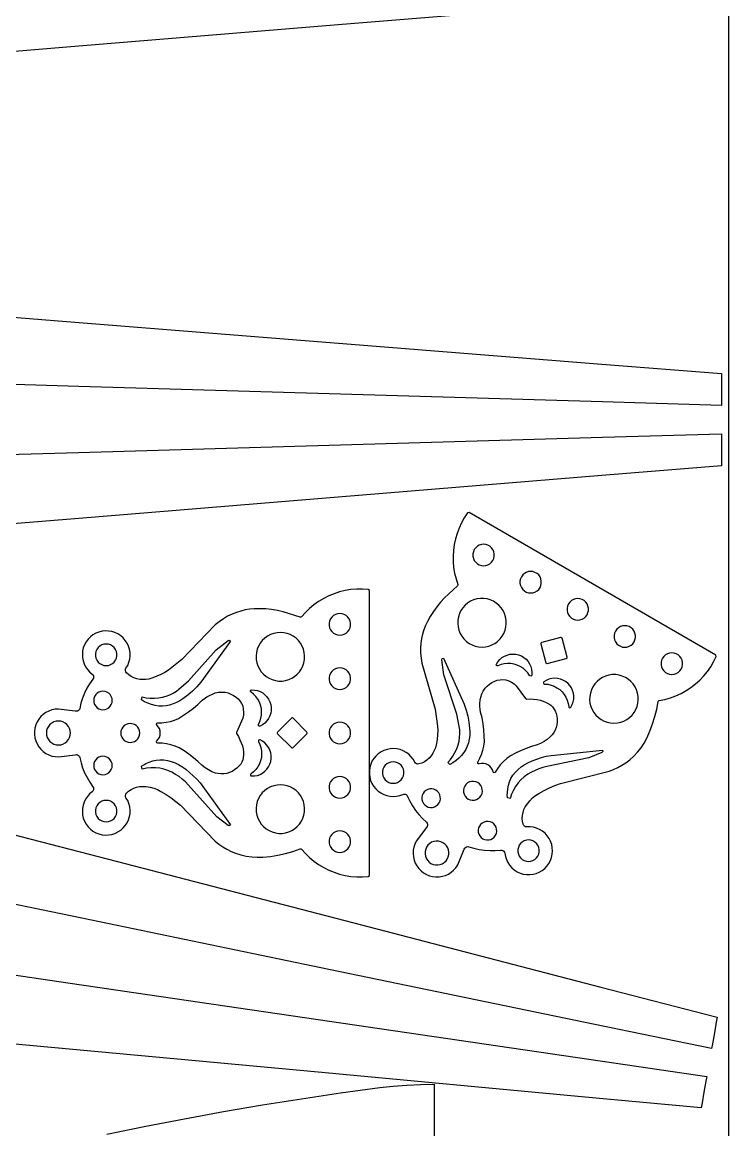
# Model space of a CAD drawing. Extents: x 0 to 1250, y 0 to 2500.
# Drawn here: x 1190.9 to 1250, y 646.7 to 739.4 of the extents above; entities that cross this region are included whole.
import ezdxf

# ---------------------------------------------------------------- set-up
doc = ezdxf.new("R2010")
doc.units = 0
doc.layers.get('0').update_dxf_attribs({"linetype": 'CONTINUOUS', "lineweight": 25})

msp = doc.modelspace()

# ---------------------------------------------------------------- linework, layer by layer
for points in [[(0, 0), (1250, 0), (1250, 2500), (0, 2500)], [(1248.91, 686.451), (1228.28, 698.361), (1228.15, 698.333), (1227.88, 697.931), (1227.64, 697.51), (1227.44, 697.072), (1227.27, 696.62), (1227.14, 696.157), (1227.03, 695.685), (1226.97, 695.207), (1226.94, 694.725), (1226.95, 694.242), (1226.99, 693.762), (1227.07, 693.286), (1227.19, 692.817), (1227.34, 692.358), (1227.34, 692.298), (1227.31, 692.247), (1226.21, 691.225), (1225.88, 690.868), (1225.57, 690.492), (1225.29, 690.098), (1225.02, 689.687), (1224.79, 689.261), (1224.63, 688.917), (1224.49, 688.562), (1224.39, 688.198), (1224.3, 687.827), (1224.25, 687.452), (1224.22, 687.03), (1224.23, 686.607), (1224.26, 686.185), (1224.32, 685.767), (1225.43, 681.91), (1225.64, 680.491), (1225.66, 680.127), (1225.65, 679.764), (1225.61, 679.402), (1225.55, 679.044), (1225.46, 678.691), (1225.37, 678.455), (1225.26, 678.231), (1225.11, 678.022), (1224.95, 677.831), (1224.76, 677.665), (1224.55, 677.526), (1224.32, 677.417), (1224.07, 677.34), (1223.97, 677.331), (1223.87, 677.357), (1223.79, 677.415), (1223.73, 677.499), (1223.59, 677.737), (1223.42, 677.954), (1223.23, 678.146), (1223.01, 678.309), (1222.76, 678.441), (1222.51, 678.538), (1222.24, 678.599), (1221.97, 678.622), (1221.69, 678.608), (1221.42, 678.556), (1221.16, 678.468), (1220.92, 678.345), (1220.69, 678.19), (1220.49, 678.005), (1220.31, 677.794), (1220.16, 677.56), (1220.05, 677.309), (1219.98, 677.045), (1219.94, 676.773), (1219.94, 676.499), (1219.97, 676.226), (1220.04, 675.961), (1220.15, 675.709), (1220.29, 675.473), (1220.47, 675.26), (1220.67, 675.072), (1220.89, 674.914), (1221.14, 674.787), (1221.4, 674.696), (1221.66, 674.64), (1221.94, 674.622), (1222.21, 674.642), (1222.48, 674.7), (1222.74, 674.793), (1222.83, 674.818), (1222.93, 674.811), (1223.02, 674.774), (1223.09, 674.71), (1223.14, 674.627), (1223.33, 674.219), (1223.55, 673.826), (1223.8, 673.452), (1224.08, 673.099), (1224.39, 672.768), (1224.72, 672.463), (1224.78, 672.387), (1224.81, 672.296), (1224.81, 672.2), (1224.78, 672.108), (1224.73, 672.03), (1223.86, 670.889), (1223.74, 670.644), (1223.66, 670.385), (1223.61, 670.116), (1223.59, 669.844), (1223.62, 669.572), (1223.68, 669.306), (1223.78, 669.051), (1223.91, 668.811), (1224.07, 668.592), (1224.26, 668.397), (1224.48, 668.229), (1224.71, 668.093), (1224.97, 667.99), (1225.23, 667.922), (1225.5, 667.891), (1225.78, 667.897), (1226.05, 667.941), (1226.31, 668.02), (1226.55, 668.135), (1226.78, 668.282), (1226.99, 668.459), (1227.17, 668.663), (1227.33, 668.889), (1227.88, 670.207), (1227.92, 670.295), (1227.99, 670.366), (1228.07, 670.412), (1228.17, 670.43), (1228.26, 670.416), (1228.69, 670.286), (1229.13, 670.189), (1229.58, 670.125), (1230.03, 670.095), (1230.47, 670.098), (1230.92, 670.134), (1231.02, 670.133), (1231.11, 670.102), (1231.19, 670.043), (1231.24, 669.963), (1231.27, 669.87), (1231.32, 669.599), (1231.4, 669.338), (1231.52, 669.091), (1231.67, 668.862), (1231.86, 668.656), (1232.06, 668.478), (1232.3, 668.33), (1232.55, 668.215), (1232.81, 668.135), (1233.08, 668.092), (1233.35, 668.086), (1233.63, 668.119), (1233.89, 668.188), (1234.15, 668.293), (1234.38, 668.432), (1234.6, 668.603), (1234.79, 668.801), (1234.95, 669.023), (1235.08, 669.266), (1235.18, 669.523), (1235.23, 669.792), (1235.26, 670.066), (1235.24, 670.34), (1235.19, 670.61), (1235.1, 670.869), (1234.97, 671.114), (1234.81, 671.339), (1234.63, 671.541), (1234.41, 671.715), (1234.18, 671.858), (1233.93, 671.968), (1233.66, 672.042), (1233.39, 672.08), (1233.12, 672.079), (1233.01, 672.089), (1232.92, 672.134), (1232.85, 672.206), (1232.81, 672.299), (1232.75, 672.542), (1232.73, 672.791), (1232.74, 673.04), (1232.79, 673.285), (1232.87, 673.522), (1232.98, 673.746), (1233.16, 674.015), (1233.36, 674.265), (1233.59, 674.493), (1233.84, 674.696), (1234.12, 674.874), (1234.55, 675.125), (1235, 675.347), (1235.46, 675.541), (1235.93, 675.704), (1239.99, 676.73), (1240.36, 676.873), (1240.71, 677.04), (1241.06, 677.231), (1241.39, 677.447), (1241.71, 677.684), (1242.05, 677.996), (1242.37, 678.336), (1242.66, 678.701), (1242.91, 679.088), (1243.14, 679.495), (1243.4, 680.081), (1243.63, 680.683), (1243.82, 681.297), (1243.98, 681.922), (1244.1, 682.554), (1244.13, 682.608), (1244.18, 682.636), (1244.65, 682.735), (1245.12, 682.869), (1245.57, 683.037), (1246.01, 683.239), (1246.43, 683.474), (1246.83, 683.74), (1247.21, 684.035), (1247.57, 684.358), (1247.91, 684.707), (1248.21, 685.08), (1248.49, 685.476), (1248.73, 685.891), (1248.95, 686.323)], [(1228.71, 695.267), (1228.64, 695.095), (1228.6, 694.911), (1228.6, 694.723), (1228.64, 694.539), (1228.71, 694.367), (1228.83, 694.215), (1228.97, 694.089), (1229.13, 693.995), (1229.31, 693.937), (1229.49, 693.917), (1229.68, 693.937), (1229.86, 693.995), (1230.02, 694.089), (1230.16, 694.215), (1230.27, 694.367), (1230.35, 694.539), (1230.39, 694.723), (1230.39, 694.911), (1230.35, 695.095), (1230.27, 695.267), (1230.16, 695.419), (1230.02, 695.545), (1229.86, 695.639), (1229.68, 695.697), (1229.49, 695.717), (1229.31, 695.697), (1229.13, 695.639), (1228.97, 695.545), (1228.83, 695.419)], [(1232.65, 692.995), (1232.57, 692.824), (1232.53, 692.64), (1232.53, 692.451), (1232.57, 692.267), (1232.65, 692.096), (1232.76, 691.943), (1232.9, 691.817), (1233.06, 691.723), (1233.24, 691.665), (1233.43, 691.646), (1233.62, 691.665), (1233.79, 691.723), (1233.96, 691.817), (1234.1, 691.943), (1234.21, 692.095), (1234.28, 692.267), (1234.32, 692.451), (1234.32, 692.64), (1234.28, 692.824), (1234.21, 692.995), (1234.1, 693.148), (1233.96, 693.274), (1233.79, 693.368), (1233.62, 693.426), (1233.43, 693.445), (1233.24, 693.426), (1233.06, 693.368), (1232.9, 693.274), (1232.76, 693.148)], [(1219.94, 668.021), (1219.94, 691.841), (1219.85, 691.941), (1219.36, 691.971), (1218.88, 691.965), (1218.4, 691.923), (1217.92, 691.845), (1217.45, 691.73), (1217, 691.582), (1216.55, 691.398), (1216.12, 691.182), (1215.7, 690.934), (1215.31, 690.656), (1214.94, 690.348), (1214.59, 690.014), (1214.27, 689.654), (1214.22, 689.621), (1214.16, 689.624), (1212.72, 690.063), (1212.25, 690.172), (1211.77, 690.252), (1211.28, 690.302), (1210.8, 690.324), (1210.31, 690.316), (1209.93, 690.282), (1209.56, 690.221), (1209.19, 690.133), (1208.82, 690.018), (1208.47, 689.878), (1208.09, 689.69), (1207.73, 689.475), (1207.38, 689.235), (1207.05, 688.97), (1204.26, 686.088), (1203.14, 685.192), (1202.83, 684.995), (1202.51, 684.821), (1202.18, 684.671), (1201.84, 684.546), (1201.49, 684.446), (1201.24, 684.406), (1200.99, 684.395), (1200.74, 684.413), (1200.49, 684.46), (1200.25, 684.543), (1200.02, 684.657), (1199.82, 684.801), (1199.63, 684.972), (1199.57, 685.056), (1199.54, 685.155), (1199.55, 685.257), (1199.59, 685.351), (1199.73, 685.589), (1199.83, 685.843), (1199.9, 686.109), (1199.93, 686.382), (1199.93, 686.657), (1199.88, 686.928), (1199.8, 687.191), (1199.68, 687.44), (1199.53, 687.67), (1199.36, 687.878), (1199.15, 688.059), (1198.92, 688.211), (1198.67, 688.329), (1198.41, 688.413), (1198.14, 688.459), (1197.86, 688.468), (1197.59, 688.44), (1197.32, 688.374), (1197.07, 688.272), (1196.83, 688.136), (1196.61, 687.969), (1196.42, 687.774), (1196.25, 687.553), (1196.12, 687.313), (1196.02, 687.056), (1195.96, 686.789), (1195.94, 686.515), (1195.95, 686.24), (1196, 685.97), (1196.09, 685.71), (1196.21, 685.463), (1196.36, 685.236), (1196.55, 685.032), (1196.76, 684.855), (1196.82, 684.786), (1196.87, 684.699), (1196.88, 684.603), (1196.86, 684.508), (1196.81, 684.424), (1196.55, 684.056), (1196.32, 683.669), (1196.12, 683.265), (1195.96, 682.847), (1195.82, 682.417), (1195.73, 681.978), (1195.69, 681.889), (1195.63, 681.815), (1195.54, 681.765), (1195.45, 681.744), (1195.35, 681.754), (1193.94, 681.931), (1193.66, 681.913), (1193.4, 681.857), (1193.14, 681.766), (1192.9, 681.64), (1192.67, 681.483), (1192.47, 681.296), (1192.3, 681.085), (1192.16, 680.851), (1192.05, 680.601), (1191.98, 680.338), (1191.94, 680.068), (1191.94, 679.795), (1191.98, 679.524), (1192.05, 679.262), (1192.16, 679.011), (1192.3, 678.778), (1192.47, 678.566), (1192.67, 678.38), (1192.9, 678.222), (1193.14, 678.097), (1193.4, 678.005), (1193.66, 677.95), (1193.94, 677.931), (1195.35, 678.109), (1195.45, 678.119), (1195.54, 678.097), (1195.63, 678.047), (1195.69, 677.974), (1195.73, 677.885), (1195.83, 677.447), (1195.96, 677.018), (1196.13, 676.6), (1196.33, 676.196), (1196.56, 675.808), (1196.81, 675.438), (1196.86, 675.354), (1196.88, 675.259), (1196.87, 675.163), (1196.82, 675.077), (1196.76, 675.008), (1196.55, 674.831), (1196.36, 674.627), (1196.21, 674.399), (1196.09, 674.153), (1196, 673.892), (1195.95, 673.622), (1195.94, 673.348), (1195.96, 673.074), (1196.02, 672.806), (1196.12, 672.55), (1196.25, 672.309), (1196.42, 672.089), (1196.61, 671.893), (1196.83, 671.726), (1197.07, 671.59), (1197.32, 671.489), (1197.59, 671.423), (1197.86, 671.394), (1198.14, 671.403), (1198.41, 671.45), (1198.67, 671.533), (1198.92, 671.652), (1199.15, 671.803), (1199.36, 671.984), (1199.53, 672.192), (1199.68, 672.423), (1199.8, 672.672), (1199.88, 672.934), (1199.93, 673.206), (1199.93, 673.48), (1199.9, 673.753), (1199.83, 674.019), (1199.73, 674.274), (1199.59, 674.512), (1199.55, 674.605), (1199.54, 674.707), (1199.57, 674.806), (1199.63, 674.89), (1199.81, 675.059), (1200.02, 675.201), (1200.24, 675.315), (1200.47, 675.398), (1200.72, 675.449), (1200.97, 675.467), (1201.29, 675.445), (1201.61, 675.392), (1201.92, 675.306), (1202.22, 675.19), (1202.51, 675.043), (1202.95, 674.794), (1203.36, 674.517), (1203.76, 674.213), (1204.14, 673.885), (1207.06, 670.888), (1207.36, 670.639), (1207.69, 670.413), (1208.03, 670.209), (1208.38, 670.029), (1208.74, 669.874), (1209.18, 669.732), (1209.64, 669.628), (1210.1, 669.561), (1210.56, 669.533), (1211.03, 669.542), (1211.67, 669.606), (1212.3, 669.707), (1212.93, 669.847), (1213.55, 670.024), (1214.16, 670.239), (1214.22, 670.241), (1214.27, 670.209), (1214.59, 669.849), (1214.94, 669.514), (1215.31, 669.207), (1215.7, 668.928), (1216.12, 668.68), (1216.55, 668.464), (1217, 668.281), (1217.45, 668.132), (1217.92, 668.018), (1218.4, 667.94), (1218.88, 667.897), (1219.36, 667.891), (1219.85, 667.922)], [(1227.6, 690.169), (1227.47, 689.914), (1227.39, 689.645), (1227.34, 689.366), (1227.33, 689.082), (1227.36, 688.8), (1227.42, 688.525), (1227.53, 688.262), (1227.67, 688.016), (1227.85, 687.793), (1228.05, 687.596), (1228.28, 687.429), (1228.53, 687.296), (1228.8, 687.199), (1229.07, 687.14), (1229.36, 687.12), (1229.64, 687.14), (1229.92, 687.199), (1230.18, 687.296), (1230.44, 687.429), (1230.66, 687.596), (1230.87, 687.793), (1231.04, 688.016), (1231.18, 688.262), (1231.29, 688.525), (1231.36, 688.8), (1231.39, 689.082), (1231.38, 689.366), (1231.33, 689.645), (1231.24, 689.915), (1231.12, 690.169), (1230.96, 690.404), (1230.77, 690.615), (1230.55, 690.798), (1230.31, 690.948), (1230.05, 691.063), (1229.78, 691.141), (1229.5, 691.181), (1229.22, 691.181), (1228.94, 691.141), (1228.66, 691.063), (1228.4, 690.948), (1228.16, 690.798), (1227.95, 690.615), (1227.76, 690.404)], [(1236.58, 690.724), (1236.51, 690.552), (1236.47, 690.368), (1236.47, 690.18), (1236.51, 689.996), (1236.58, 689.824), (1236.69, 689.672), (1236.83, 689.546), (1237, 689.452), (1237.18, 689.394), (1237.36, 689.374), (1237.55, 689.394), (1237.73, 689.452), (1237.89, 689.546), (1238.03, 689.672), (1238.14, 689.824), (1238.22, 689.996), (1238.26, 690.18), (1238.26, 690.368), (1238.22, 690.552), (1238.14, 690.724), (1238.03, 690.876), (1237.89, 691.002), (1237.73, 691.096), (1237.55, 691.154), (1237.36, 691.174), (1237.18, 691.154), (1237, 691.096), (1236.83, 691.002), (1236.69, 690.876)], [(1217.47, 689.917), (1217.29, 689.898), (1217.11, 689.84), (1216.94, 689.745), (1216.8, 689.62), (1216.69, 689.467), (1216.62, 689.295), (1216.58, 689.111), (1216.58, 688.923), (1216.62, 688.739), (1216.69, 688.567), (1216.8, 688.415), (1216.94, 688.289), (1217.11, 688.195), (1217.29, 688.137), (1217.47, 688.117), (1217.66, 688.137), (1217.84, 688.195), (1218, 688.289), (1218.14, 688.415), (1218.25, 688.567), (1218.33, 688.739), (1218.37, 688.923), (1218.37, 689.111), (1218.33, 689.295), (1218.25, 689.467), (1218.14, 689.62), (1218, 689.745), (1217.84, 689.84), (1217.66, 689.898)], [(1240.52, 688.452), (1240.44, 688.281), (1240.4, 688.097), (1240.4, 687.908), (1240.44, 687.724), (1240.52, 687.553), (1240.63, 687.4), (1240.77, 687.274), (1240.93, 687.18), (1241.11, 687.122), (1241.3, 687.103), (1241.48, 687.122), (1241.66, 687.18), (1241.83, 687.274), (1241.97, 687.4), (1242.08, 687.552), (1242.15, 687.724), (1242.19, 687.908), (1242.19, 688.097), (1242.15, 688.281), (1242.08, 688.452), (1241.97, 688.605), (1241.83, 688.731), (1241.66, 688.825), (1241.48, 688.883), (1241.3, 688.902), (1241.11, 688.883), (1240.93, 688.825), (1240.77, 688.731), (1240.63, 688.605)], [(1202.33, 682.184), (1202.02, 682.228), (1201.72, 682.304), (1201.43, 682.412), (1201.14, 682.549), (1200.88, 682.716), (1200.94, 682.944), (1201.28, 682.874), (1201.62, 682.837), (1201.97, 682.833), (1202.31, 682.861), (1202.65, 682.923), (1202.96, 683.013), (1203.25, 683.128), (1203.54, 683.269), (1203.81, 683.433), (1204.82, 684.295), (1207.12, 686.884), (1208.12, 687.668), (1208.23, 687.695), (1208.32, 687.613), (1205.84, 684.187), (1205.51, 683.795), (1205.14, 683.429), (1204.75, 683.092), (1204.33, 682.786), (1204.08, 682.62), (1203.81, 682.478), (1203.53, 682.362), (1203.24, 682.271), (1202.94, 682.208), (1202.64, 682.172)], [(1212.5, 688.336), (1212.22, 688.316), (1211.94, 688.257), (1211.67, 688.16), (1211.42, 688.027), (1211.19, 687.861), (1210.99, 687.663), (1210.82, 687.44), (1210.67, 687.195), (1210.57, 686.932), (1210.5, 686.656), (1210.47, 686.374), (1210.48, 686.091), (1210.53, 685.812), (1210.62, 685.542), (1210.74, 685.287), (1210.9, 685.052), (1211.09, 684.841), (1211.31, 684.659), (1211.55, 684.509), (1211.8, 684.393), (1212.08, 684.315), (1212.36, 684.276), (1212.64, 684.276), (1212.92, 684.315), (1213.2, 684.393), (1213.45, 684.509), (1213.69, 684.659), (1213.91, 684.841), (1214.1, 685.052), (1214.26, 685.287), (1214.38, 685.542), (1214.47, 685.812), (1214.52, 686.091), (1214.53, 686.374), (1214.5, 686.656), (1214.43, 686.932), (1214.33, 687.195), (1214.19, 687.44), (1214.01, 687.663), (1213.81, 687.861), (1213.58, 688.027), (1213.33, 688.16), (1213.06, 688.257), (1212.78, 688.316)], [(1234.28, 687.382), (1234.7, 685.801), (1234.72, 685.757), (1234.77, 685.731), (1234.82, 685.731), (1236.4, 686.154), (1236.45, 686.18), (1236.47, 686.225), (1236.47, 686.277), (1236.05, 687.858), (1236.02, 687.903), (1235.98, 687.928), (1235.93, 687.928), (1234.35, 687.505), (1234.3, 687.479), (1234.28, 687.434)], [(1197.94, 687.37), (1197.75, 687.35), (1197.57, 687.292), (1197.41, 687.198), (1197.27, 687.072), (1197.16, 686.92), (1197.08, 686.748), (1197.04, 686.564), (1197.04, 686.375), (1197.08, 686.192), (1197.16, 686.02), (1197.27, 685.867), (1197.41, 685.741), (1197.57, 685.647), (1197.75, 685.589), (1197.94, 685.57), (1198.12, 685.589), (1198.3, 685.647), (1198.46, 685.741), (1198.6, 685.867), (1198.71, 686.02), (1198.79, 686.192), (1198.83, 686.375), (1198.83, 686.564), (1198.79, 686.748), (1198.71, 686.92), (1198.6, 687.072), (1198.46, 687.198), (1198.3, 687.292), (1198.12, 687.35)], [(1244.45, 686.181), (1244.38, 686.009), (1244.34, 685.825), (1244.34, 685.637), (1244.38, 685.453), (1244.45, 685.281), (1244.56, 685.129), (1244.7, 685.003), (1244.87, 684.909), (1245.04, 684.851), (1245.23, 684.831), (1245.42, 684.851), (1245.6, 684.909), (1245.76, 685.003), (1245.9, 685.129), (1246.01, 685.281), (1246.09, 685.453), (1246.13, 685.637), (1246.13, 685.825), (1246.09, 686.009), (1246.01, 686.181), (1245.9, 686.333), (1245.76, 686.459), (1245.6, 686.553), (1245.42, 686.611), (1245.23, 686.631), (1245.04, 686.611), (1244.87, 686.553), (1244.7, 686.459), (1244.56, 686.333)], [(1227.84, 678.286), (1227.65, 678.04), (1227.43, 677.816), (1227.19, 677.616), (1226.93, 677.442), (1226.66, 677.296), (1226.49, 677.463), (1226.72, 677.721), (1226.92, 678), (1227.1, 678.297), (1227.25, 678.61), (1227.36, 678.936), (1227.44, 679.244), (1227.48, 679.558), (1227.51, 679.874), (1227.5, 680.191), (1227.26, 681.499), (1226.17, 684.786), (1225.99, 686.045), (1226.02, 686.152), (1226.13, 686.187), (1227.86, 682.328), (1228.03, 681.841), (1228.17, 681.343), (1228.26, 680.835), (1228.32, 680.322), (1228.34, 680.019), (1228.33, 679.715), (1228.29, 679.414), (1228.22, 679.118), (1228.13, 678.829), (1228.01, 678.55)], [(1230.63, 685.543), (1230.58, 685.572), (1230.55, 685.628), (1230.56, 685.688), (1230.69, 685.893), (1230.85, 686.076), (1231.03, 686.233), (1231.24, 686.36), (1231.46, 686.453), (1231.7, 686.511), (1231.94, 686.532), (1232.18, 686.515), (1232.42, 686.462), (1232.65, 686.374), (1232.86, 686.251), (1233.04, 686.099), (1233.21, 685.919), (1233.34, 685.716), (1233.44, 685.495), (1233.51, 685.262), (1233.54, 685.021), (1233.53, 684.779), (1233.5, 684.723), (1233.45, 684.692), (1233.39, 684.698), (1233.34, 684.739), (1233.18, 684.966), (1233, 685.171), (1232.79, 685.349), (1232.55, 685.497), (1232.3, 685.612), (1232.04, 685.693), (1231.77, 685.738), (1231.49, 685.746), (1231.22, 685.717), (1230.95, 685.652), (1230.69, 685.551)], [(1217.47, 685.374), (1217.29, 685.355), (1217.11, 685.296), (1216.94, 685.202), (1216.8, 685.077), (1216.69, 684.924), (1216.62, 684.752), (1216.58, 684.568), (1216.58, 684.38), (1216.62, 684.196), (1216.69, 684.024), (1216.8, 683.872), (1216.94, 683.746), (1217.11, 683.652), (1217.29, 683.594), (1217.47, 683.574), (1217.66, 683.594), (1217.84, 683.652), (1218, 683.746), (1218.14, 683.872), (1218.25, 684.024), (1218.33, 684.196), (1218.37, 684.38), (1218.37, 684.568), (1218.33, 684.752), (1218.25, 684.924), (1218.14, 685.077), (1218, 685.202), (1217.84, 685.296), (1217.66, 685.355)], [(1238.63, 683.797), (1238.51, 683.542), (1238.42, 683.273), (1238.37, 682.993), (1238.36, 682.71), (1238.39, 682.428), (1238.46, 682.153), (1238.57, 681.89), (1238.71, 681.644), (1238.88, 681.421), (1239.09, 681.224), (1239.32, 681.057), (1239.57, 680.924), (1239.83, 680.827), (1240.11, 680.768), (1240.39, 680.748), (1240.68, 680.768), (1240.96, 680.827), (1241.22, 680.924), (1241.47, 681.057), (1241.7, 681.224), (1241.91, 681.421), (1242.08, 681.644), (1242.22, 681.89), (1242.33, 682.153), (1242.4, 682.428), (1242.43, 682.71), (1242.42, 682.993), (1242.37, 683.273), (1242.28, 683.542), (1242.16, 683.797), (1242, 684.032), (1241.81, 684.243), (1241.59, 684.425), (1241.35, 684.576), (1241.09, 684.691), (1240.82, 684.769), (1240.54, 684.809), (1240.25, 684.809), (1239.97, 684.769), (1239.7, 684.691), (1239.44, 684.576), (1239.2, 684.425), (1238.98, 684.243), (1238.79, 684.032)], [(1229.07, 677.351), (1229.02, 677.385), (1229, 677.44), (1229.01, 677.498), (1229.19, 677.813), (1229.33, 678.143), (1229.44, 678.485), (1229.51, 678.837), (1229.56, 679.193), (1229.55, 679.697), (1229.51, 680.2), (1229.45, 680.7), (1229.36, 681.195), (1229.24, 681.685), (1229.21, 681.918), (1229.19, 682.154), (1229.19, 682.39), (1229.21, 682.664), (1229.26, 682.933), (1229.35, 683.193), (1229.47, 683.439), (1229.62, 683.667), (1229.79, 683.85), (1229.98, 684.01), (1230.19, 684.146), (1230.42, 684.255), (1230.64, 684.336), (1230.87, 684.381), (1231.11, 684.391), (1231.34, 684.364), (1231.59, 684.287), (1231.82, 684.176), (1232.04, 684.034), (1232.23, 683.862), (1233, 682.823), (1233.04, 682.785), (1233.09, 682.771), (1233.38, 682.775), (1233.67, 682.757), (1233.96, 682.719), (1234.22, 682.671), (1234.47, 682.596), (1234.72, 682.494), (1234.95, 682.367), (1235.11, 682.25), (1235.25, 682.114), (1235.37, 681.96), (1235.47, 681.792), (1235.55, 681.569), (1235.61, 681.338), (1235.64, 681.101), (1235.64, 680.862), (1235.61, 680.625), (1235.56, 680.396), (1235.48, 680.175), (1235.36, 679.967), (1235.23, 679.775), (1235.07, 679.602), (1234.82, 679.393), (1234.55, 679.211), (1234.26, 679.058), (1233.96, 678.935), (1233.49, 678.798), (1233.04, 678.636), (1232.59, 678.451), (1232.15, 678.242), (1231.73, 678.01), (1231.43, 677.793), (1231.15, 677.546), (1230.89, 677.273), (1230.67, 676.975), (1230.47, 676.656), (1230.43, 676.615), (1230.37, 676.605), (1230.32, 676.631), (1230.29, 676.682), (1230.23, 676.86), (1230.13, 677.022), (1230.01, 677.16), (1229.86, 677.27), (1229.68, 677.347), (1229.5, 677.386), (1229.31, 677.388), (1229.13, 677.351)], [(1234.52, 684.204), (1234.49, 684.154), (1234.49, 684.093), (1234.52, 684.043), (1234.58, 684.024), (1234.86, 684.002), (1235.13, 683.943), (1235.39, 683.849), (1235.63, 683.721), (1235.86, 683.562), (1236.06, 683.374), (1236.23, 683.16), (1236.38, 682.925), (1236.49, 682.673), (1236.57, 682.408), (1236.61, 682.134), (1236.63, 682.078), (1236.68, 682.046), (1236.75, 682.05), (1236.79, 682.089), (1236.91, 682.304), (1236.99, 682.533), (1237.03, 682.772), (1237.03, 683.014), (1237, 683.255), (1236.94, 683.488), (1236.83, 683.708), (1236.7, 683.909), (1236.53, 684.088), (1236.34, 684.239), (1236.13, 684.359), (1235.91, 684.446), (1235.67, 684.497), (1235.43, 684.511), (1235.19, 684.487), (1234.95, 684.428), (1234.73, 684.332)], [(1197.66, 683.429), (1197.49, 683.409), (1197.33, 683.352), (1197.18, 683.259), (1197.06, 683.136), (1196.96, 682.988), (1196.91, 682.824), (1196.89, 682.651), (1196.91, 682.478), (1196.96, 682.313), (1197.06, 682.166), (1197.18, 682.043), (1197.33, 681.95), (1197.49, 681.892), (1197.66, 681.873), (1197.84, 681.892), (1198, 681.95), (1198.15, 682.043), (1198.27, 682.166), (1198.36, 682.313), (1198.42, 682.478), (1198.44, 682.651), (1198.42, 682.824), (1198.36, 682.988), (1198.27, 683.136), (1198.15, 683.259), (1198, 683.352), (1197.84, 683.409)], [(1202.14, 680.651), (1202.14, 680.71), (1202.18, 680.756), (1202.24, 680.773), (1202.59, 680.78), (1202.95, 680.823), (1203.3, 680.899), (1203.64, 681.01), (1203.97, 681.153), (1204.41, 681.41), (1204.83, 681.691), (1205.23, 681.995), (1205.61, 682.322), (1205.97, 682.67), (1206.16, 682.817), (1206.35, 682.949), (1206.56, 683.066), (1206.81, 683.189), (1207.06, 683.278), (1207.33, 683.333), (1207.61, 683.351), (1207.88, 683.334), (1208.12, 683.277), (1208.36, 683.191), (1208.58, 683.078), (1208.79, 682.938), (1208.97, 682.786), (1209.12, 682.607), (1209.25, 682.407), (1209.35, 682.19), (1209.4, 681.937), (1209.42, 681.679), (1209.41, 681.42), (1209.36, 681.166), (1208.84, 679.983), (1208.83, 679.931), (1208.84, 679.88), (1208.99, 679.631), (1209.12, 679.371), (1209.23, 679.103), (1209.32, 678.853), (1209.38, 678.595), (1209.41, 678.332), (1209.42, 678.066), (1209.4, 677.873), (1209.35, 677.684), (1209.28, 677.503), (1209.18, 677.334), (1209.03, 677.148), (1208.86, 676.981), (1208.67, 676.837), (1208.46, 676.717), (1208.24, 676.623), (1208.02, 676.555), (1207.78, 676.517), (1207.55, 676.508), (1207.31, 676.53), (1207.08, 676.582), (1206.78, 676.694), (1206.49, 676.837), (1206.21, 677.01), (1205.95, 677.21), (1205.6, 677.544), (1205.23, 677.858), (1204.85, 678.153), (1204.45, 678.426), (1204.04, 678.678), (1203.7, 678.833), (1203.34, 678.952), (1202.98, 679.035), (1202.61, 679.081), (1202.24, 679.09), (1202.18, 679.106), (1202.14, 679.152), (1202.14, 679.212), (1202.17, 679.263), (1202.29, 679.404), (1202.38, 679.567), (1202.44, 679.745), (1202.46, 679.931), (1202.44, 680.118), (1202.38, 680.296), (1202.29, 680.459), (1202.17, 680.599)], [(1210.01, 683.397), (1210.01, 683.458), (1210.04, 683.509), (1210.1, 683.53), (1210.34, 683.521), (1210.58, 683.475), (1210.81, 683.392), (1211.02, 683.276), (1211.21, 683.129), (1211.38, 682.954), (1211.52, 682.755), (1211.63, 682.538), (1211.7, 682.306), (1211.74, 682.066), (1211.74, 681.824), (1211.7, 681.584), (1211.62, 681.353), (1211.51, 681.137), (1211.37, 680.939), (1211.2, 680.765), (1211.01, 680.62), (1210.8, 680.506), (1210.74, 680.5), (1210.68, 680.53), (1210.66, 680.586), (1210.67, 680.646), (1210.79, 680.896), (1210.87, 681.159), (1210.92, 681.431), (1210.93, 681.707), (1210.91, 681.982), (1210.85, 682.251), (1210.75, 682.509), (1210.62, 682.752), (1210.45, 682.976), (1210.26, 683.176), (1210.05, 683.348)], [(1213.43, 681.159), (1212.27, 680.002), (1212.24, 679.957), (1212.24, 679.905), (1212.27, 679.861), (1213.43, 678.703), (1213.47, 678.677), (1213.52, 678.677), (1213.57, 678.703), (1214.72, 679.861), (1214.75, 679.905), (1214.75, 679.957), (1214.72, 680.002), (1213.57, 681.159), (1213.52, 681.185), (1213.47, 681.185)], [(1193.94, 680.931), (1193.74, 680.912), (1193.55, 680.855), (1193.38, 680.763), (1193.23, 680.638), (1193.1, 680.487), (1193.01, 680.314), (1192.95, 680.126), (1192.94, 679.931), (1192.95, 679.736), (1193.01, 679.548), (1193.1, 679.376), (1193.23, 679.224), (1193.38, 679.1), (1193.55, 679.007), (1193.74, 678.95), (1193.94, 678.931), (1194.13, 678.95), (1194.32, 679.007), (1194.49, 679.1), (1194.64, 679.224), (1194.77, 679.376), (1194.86, 679.548), (1194.92, 679.736), (1194.94, 679.931), (1194.92, 680.126), (1194.86, 680.314), (1194.77, 680.487), (1194.64, 680.638), (1194.49, 680.763), (1194.32, 680.855), (1194.13, 680.912)], [(1199.95, 680.724), (1199.77, 680.704), (1199.6, 680.646), (1199.45, 680.551), (1199.33, 680.426), (1199.23, 680.275), (1199.17, 680.108), (1199.15, 679.931), (1199.17, 679.755), (1199.23, 679.587), (1199.33, 679.437), (1199.45, 679.311), (1199.6, 679.217), (1199.77, 679.158), (1199.95, 679.138), (1200.12, 679.158), (1200.29, 679.217), (1200.44, 679.311), (1200.57, 679.437), (1200.66, 679.587), (1200.72, 679.755), (1200.74, 679.931), (1200.72, 680.108), (1200.66, 680.275), (1200.57, 680.426), (1200.44, 680.551), (1200.29, 680.646), (1200.12, 680.704)], [(1217.47, 680.831), (1217.29, 680.812), (1217.11, 680.753), (1216.94, 680.659), (1216.8, 680.533), (1216.69, 680.381), (1216.62, 680.209), (1216.58, 680.025), (1216.58, 679.837), (1216.62, 679.653), (1216.69, 679.481), (1216.8, 679.329), (1216.94, 679.203), (1217.11, 679.109), (1217.29, 679.051), (1217.47, 679.031), (1217.66, 679.051), (1217.84, 679.109), (1218, 679.203), (1218.14, 679.329), (1218.25, 679.481), (1218.33, 679.653), (1218.37, 679.837), (1218.37, 680.025), (1218.33, 680.209), (1218.25, 680.381), (1218.14, 680.533), (1218, 680.659), (1217.84, 680.753), (1217.66, 680.812)], [(1210.8, 679.357), (1210.74, 679.363), (1210.68, 679.332), (1210.66, 679.276), (1210.67, 679.216), (1210.79, 678.967), (1210.87, 678.704), (1210.92, 678.432), (1210.93, 678.156), (1210.91, 677.881), (1210.85, 677.612), (1210.75, 677.353), (1210.62, 677.11), (1210.45, 676.887), (1210.26, 676.687), (1210.05, 676.515), (1210.01, 676.466), (1210.01, 676.404), (1210.04, 676.354), (1210.1, 676.333), (1210.34, 676.342), (1210.58, 676.388), (1210.81, 676.47), (1211.02, 676.586), (1211.21, 676.733), (1211.38, 676.909), (1211.52, 677.107), (1211.63, 677.325), (1211.7, 677.556), (1211.74, 677.796), (1211.74, 678.039), (1211.7, 678.278), (1211.62, 678.509), (1211.51, 678.726), (1211.37, 678.923), (1211.2, 679.097), (1211.01, 679.243)], [(1231.48, 674.512), (1231.47, 674.732), (1231.48, 674.951), (1231.51, 675.255), (1231.57, 675.553), (1231.66, 675.844), (1231.78, 676.123), (1231.95, 676.396), (1232.15, 676.65), (1232.38, 676.882), (1232.63, 677.089), (1232.89, 677.27), (1233.18, 677.422), (1233.55, 677.598), (1233.94, 677.749), (1234.33, 677.876), (1234.73, 677.978), (1235.14, 678.055), (1239.44, 678.506), (1239.47, 678.388), (1239.39, 678.308), (1238.29, 677.857), (1234.78, 677.125), (1234.44, 677.043), (1234.12, 676.937), (1233.8, 676.806), (1233.49, 676.653), (1233.18, 676.473), (1232.89, 676.263), (1232.62, 676.025), (1232.38, 675.761), (1232.16, 675.46), (1231.98, 675.139), (1231.82, 674.801), (1231.71, 674.45)], [(1197.66, 677.99), (1197.49, 677.97), (1197.33, 677.913), (1197.18, 677.82), (1197.06, 677.697), (1196.96, 677.549), (1196.91, 677.385), (1196.89, 677.212), (1196.91, 677.038), (1196.96, 676.874), (1197.06, 676.726), (1197.18, 676.603), (1197.33, 676.511), (1197.49, 676.453), (1197.66, 676.434), (1197.84, 676.453), (1198, 676.511), (1198.15, 676.603), (1198.27, 676.726), (1198.36, 676.874), (1198.42, 677.038), (1198.44, 677.212), (1198.42, 677.385), (1198.36, 677.549), (1198.27, 677.697), (1198.15, 677.82), (1198, 677.913), (1197.84, 677.97)], [(1200.88, 677.147), (1201.07, 677.263), (1201.26, 677.367), (1201.54, 677.494), (1201.83, 677.591), (1202.12, 677.657), (1202.43, 677.69), (1202.75, 677.677), (1203.07, 677.631), (1203.38, 677.553), (1203.69, 677.442), (1203.98, 677.3), (1204.25, 677.13), (1204.59, 676.894), (1204.91, 676.637), (1205.22, 676.36), (1205.51, 676.064), (1205.78, 675.751), (1208.32, 672.25), (1208.23, 672.167), (1208.12, 672.194), (1207.18, 672.923), (1204.79, 675.597), (1204.56, 675.844), (1204.3, 676.074), (1204.03, 676.283), (1203.74, 676.472), (1203.43, 676.651), (1203.1, 676.797), (1202.76, 676.91), (1202.41, 676.988), (1202.05, 677.026), (1201.67, 677.027), (1201.3, 676.991), (1200.94, 676.918)], [(1221.15, 677.072), (1221.08, 676.901), (1221.04, 676.716), (1221.04, 676.528), (1221.08, 676.344), (1221.15, 676.172), (1221.26, 676.02), (1221.4, 675.894), (1221.57, 675.8), (1221.74, 675.742), (1221.93, 675.722), (1222.12, 675.742), (1222.3, 675.8), (1222.46, 675.894), (1222.6, 676.02), (1222.71, 676.172), (1222.79, 676.344), (1222.83, 676.528), (1222.83, 676.717), (1222.79, 676.901), (1222.71, 677.072), (1222.6, 677.225), (1222.46, 677.351), (1222.3, 677.445), (1222.12, 677.503), (1221.93, 677.522), (1221.74, 677.503), (1221.57, 677.445), (1221.4, 677.351), (1221.26, 677.225)], [(1212.5, 675.592), (1212.22, 675.572), (1211.94, 675.513), (1211.67, 675.416), (1211.42, 675.283), (1211.19, 675.116), (1210.99, 674.919), (1210.82, 674.696), (1210.67, 674.45), (1210.57, 674.187), (1210.5, 673.912), (1210.47, 673.63), (1210.48, 673.346), (1210.53, 673.067), (1210.62, 672.798), (1210.74, 672.543), (1210.9, 672.308), (1211.09, 672.097), (1211.31, 671.915), (1211.55, 671.764), (1211.8, 671.649), (1212.08, 671.571), (1212.36, 671.531), (1212.64, 671.531), (1212.92, 671.571), (1213.2, 671.649), (1213.45, 671.764), (1213.69, 671.915), (1213.91, 672.097), (1214.1, 672.308), (1214.26, 672.543), (1214.38, 672.798), (1214.47, 673.067), (1214.52, 673.346), (1214.53, 673.63), (1214.5, 673.912), (1214.43, 674.187), (1214.33, 674.45), (1214.19, 674.696), (1214.01, 674.919), (1213.81, 675.116), (1213.58, 675.283), (1213.33, 675.416), (1213.06, 675.513), (1212.78, 675.572)], [(1217.47, 676.288), (1217.29, 676.269), (1217.11, 676.21), (1216.94, 676.116), (1216.8, 675.99), (1216.69, 675.838), (1216.62, 675.666), (1216.58, 675.482), (1216.58, 675.294), (1216.62, 675.11), (1216.69, 674.938), (1216.8, 674.786), (1216.94, 674.66), (1217.11, 674.566), (1217.29, 674.508), (1217.47, 674.488), (1217.66, 674.508), (1217.84, 674.566), (1218, 674.66), (1218.14, 674.786), (1218.25, 674.938), (1218.33, 675.11), (1218.37, 675.294), (1218.37, 675.482), (1218.33, 675.666), (1218.25, 675.838), (1218.14, 675.99), (1218, 676.116), (1217.84, 676.21), (1217.66, 676.269)], [(1227.91, 675.49), (1227.84, 675.328), (1227.81, 675.153), (1227.81, 674.976), (1227.86, 674.804), (1227.94, 674.647), (1228.06, 674.513), (1228.2, 674.407), (1228.37, 674.336), (1228.54, 674.303), (1228.72, 674.31), (1228.89, 674.356), (1229.05, 674.439), (1229.18, 674.555), (1229.29, 674.697), (1229.36, 674.86), (1229.39, 675.035), (1229.38, 675.212), (1229.34, 675.384), (1229.25, 675.541), (1229.14, 675.675), (1229, 675.781), (1228.83, 675.852), (1228.66, 675.885), (1228.48, 675.878), (1228.31, 675.832), (1228.15, 675.749), (1228.02, 675.633)], [(1224.43, 674.867), (1224.36, 674.708), (1224.33, 674.536), (1224.33, 674.362), (1224.38, 674.194), (1224.46, 674.04), (1224.57, 673.908), (1224.71, 673.805), (1224.87, 673.735), (1225.04, 673.702), (1225.22, 673.709), (1225.39, 673.754), (1225.54, 673.835), (1225.67, 673.949), (1225.78, 674.089), (1225.85, 674.249), (1225.88, 674.42), (1225.87, 674.594), (1225.83, 674.762), (1225.75, 674.916), (1225.63, 675.049), (1225.49, 675.152), (1225.33, 675.222), (1225.16, 675.254), (1224.99, 675.248), (1224.82, 675.202), (1224.66, 675.121), (1224.53, 675.007)], [(1197.94, 674.293), (1197.75, 674.273), (1197.57, 674.215), (1197.41, 674.121), (1197.27, 673.995), (1197.16, 673.843), (1197.08, 673.671), (1197.04, 673.487), (1197.04, 673.299), (1197.08, 673.115), (1197.16, 672.943), (1197.27, 672.791), (1197.41, 672.665), (1197.57, 672.571), (1197.75, 672.513), (1197.94, 672.493), (1198.12, 672.513), (1198.3, 672.571), (1198.46, 672.665), (1198.6, 672.791), (1198.71, 672.943), (1198.79, 673.115), (1198.83, 673.299), (1198.83, 673.487), (1198.79, 673.671), (1198.71, 673.843), (1198.6, 673.995), (1198.46, 674.121), (1198.3, 674.215), (1198.12, 674.273)], [(1217.47, 671.745), (1217.29, 671.726), (1217.11, 671.667), (1216.94, 671.573), (1216.8, 671.447), (1216.69, 671.295), (1216.62, 671.123), (1216.58, 670.939), (1216.58, 670.751), (1216.62, 670.567), (1216.69, 670.395), (1216.8, 670.243), (1216.94, 670.117), (1217.11, 670.023), (1217.29, 669.965), (1217.47, 669.945), (1217.66, 669.965), (1217.84, 670.023), (1218, 670.117), (1218.14, 670.243), (1218.25, 670.395), (1218.33, 670.567), (1218.37, 670.751), (1218.37, 670.939), (1218.33, 671.123), (1218.25, 671.295), (1218.14, 671.447), (1218, 671.573), (1217.84, 671.667), (1217.66, 671.726)], [(1229.14, 672.148), (1229.07, 671.988), (1229.04, 671.817), (1229.04, 671.643), (1229.09, 671.474), (1229.17, 671.32), (1229.28, 671.188), (1229.42, 671.085), (1229.58, 671.015), (1229.76, 670.983), (1229.93, 670.989), (1230.1, 671.034), (1230.25, 671.116), (1230.38, 671.229), (1230.49, 671.37), (1230.56, 671.529), (1230.59, 671.7), (1230.58, 671.875), (1230.54, 672.043), (1230.46, 672.197), (1230.34, 672.329), (1230.2, 672.432), (1230.04, 672.502), (1229.87, 672.534), (1229.7, 672.528), (1229.53, 672.483), (1229.38, 672.401), (1229.24, 672.288)], [(1224.73, 670.389), (1224.65, 670.211), (1224.6, 670.02), (1224.6, 669.824), (1224.63, 669.63), (1224.7, 669.447), (1224.8, 669.28), (1224.93, 669.137), (1225.09, 669.023), (1225.27, 668.942), (1225.46, 668.898), (1225.66, 668.891), (1225.85, 668.923), (1226.04, 668.992), (1226.2, 669.096), (1226.35, 669.23), (1226.46, 669.389), (1226.54, 669.568), (1226.59, 669.759), (1226.59, 669.955), (1226.56, 670.148), (1226.49, 670.331), (1226.39, 670.498), (1226.25, 670.641), (1226.09, 670.755), (1225.92, 670.836), (1225.72, 670.881), (1225.53, 670.887), (1225.34, 670.855), (1225.15, 670.786), (1224.99, 670.683), (1224.84, 670.549)], [(1232.48, 670.534), (1232.4, 670.362), (1232.36, 670.178), (1232.36, 669.99), (1232.4, 669.806), (1232.48, 669.634), (1232.59, 669.482), (1232.73, 669.356), (1232.89, 669.262), (1233.07, 669.204), (1233.26, 669.184), (1233.44, 669.204), (1233.62, 669.262), (1233.79, 669.356), (1233.93, 669.482), (1234.04, 669.634), (1234.11, 669.806), (1234.15, 669.99), (1234.15, 670.178), (1234.11, 670.362), (1234.04, 670.534), (1233.93, 670.686), (1233.79, 670.812), (1233.62, 670.906), (1233.44, 670.964), (1233.26, 670.984), (1233.07, 670.964), (1232.89, 670.906), (1232.73, 670.812), (1232.59, 670.686)]]:
    msp.add_lwpolyline(points, close=True)
for points in [[(1239.38, 740.96), (1217.34, 739.152), (1195.3, 737.343), (1185.28, 736.521)], [(1185.29, 715.093), (1195.31, 714.295), (1217.35, 712.54), (1239.38, 710.785), (1249.4, 709.988), (1249.4, 709.571), (1249.4, 708.654), (1249.4, 707.738), (1249.4, 707.321), (1239.44, 707.617), (1217.54, 708.267), (1195.64, 708.917), (1185.69, 709.212)], [(1185.68, 703.118), (1195.63, 703.406), (1217.54, 704.04), (1239.44, 704.674), (1249.4, 704.962), (1249.4, 704.544), (1249.4, 703.625), (1249.4, 702.705), (1249.4, 702.287), (1239.38, 701.465), (1217.34, 699.656), (1195.3, 697.848), (1185.28, 697.026)], [(1186.78, 672.313), (1196.5, 669.788), (1217.9, 664.233), (1239.3, 658.678), (1249.02, 656.153), (1248.95, 655.743), (1248.79, 654.841), (1248.63, 653.938), (1248.55, 653.528), (1238.8, 655.548), (1217.35, 659.991), (1195.89, 664.434), (1186.14, 666.453)], [(1185.07, 660.453), (1194.93, 659.008), (1216.61, 655.829), (1238.29, 652.649), (1248.15, 651.204), (1248.08, 650.793), (1247.92, 649.887), (1247.76, 648.981), (1247.68, 648.57), (1237.67, 649.5), (1215.65, 651.546), (1193.63, 653.592), (1183.63, 654.522)], [(1198, 646.375), (1201.24, 647.04), (1204.49, 647.669), (1207.74, 648.262), (1211, 648.819), (1214.26, 649.339), (1217.53, 649.823), (1220.81, 650.271), (1221.94, 650.395), (1223.08, 650.484), (1224.21, 650.537), (1225.35, 650.555), (1225.35, 642.555)]]:
    msp.add_lwpolyline(points)

doc.saveas('drawing.dxf')
